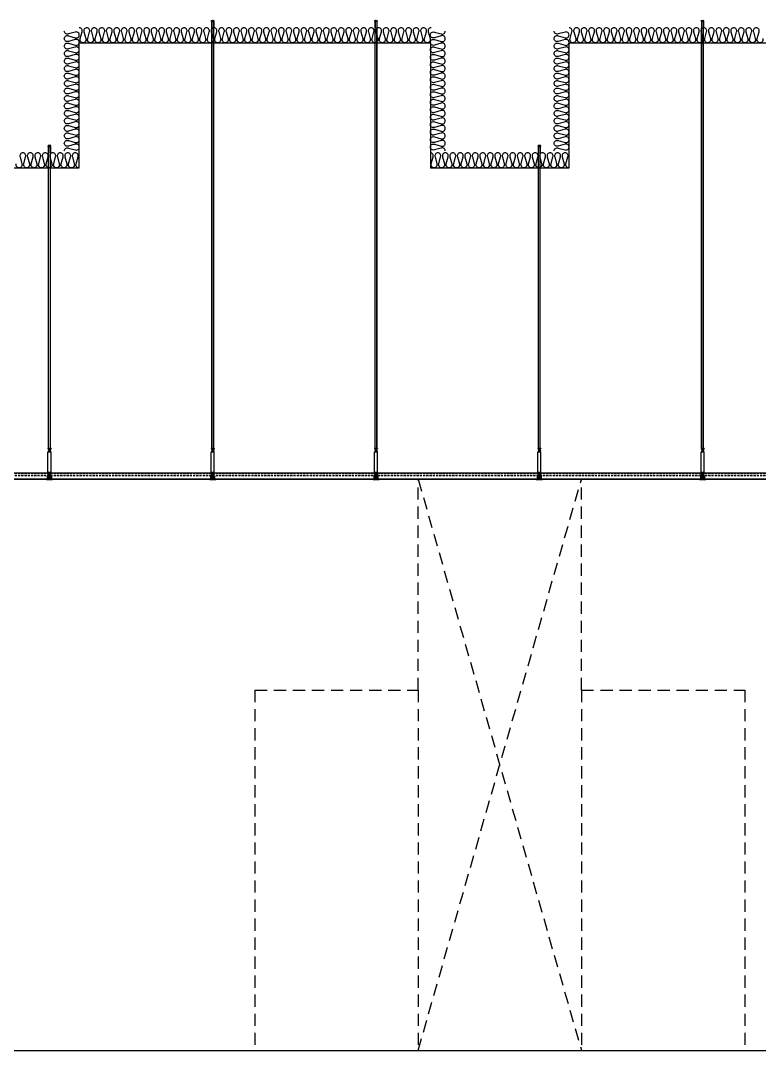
# Model space of a CAD drawing. Header units: millimetres. Extents: x 17311 to 801382, y -242618 to -104888.
# Drawn here: x 335139 to 340569, y -169229 to -161657 of the extents above; entities that cross this region are included whole.
import ezdxf

# ---------------------------------------------------------------- set-up
doc = ezdxf.new("R2010")
doc.units = ezdxf.units.MM
doc.header["$LTSCALE"] = 250
for name, pattern in [('A2', [8, 2, -2, 2, -2]), ('CENTER', [50.8, 31.75, -6.35, 6.35, -6.35]), ('CENTER2', [28.575, 19.05, -3.175, 3.175, -3.175]), ('H1', [1.5, 1, -0.5]), ('HID', [2.8, 1.8, -1]), ('HIDDEN', [9.525, 6.35, -3.175])]:
    doc.linetypes.add(name, pattern=pattern)
for name, color, linetype in [('A-ELE-252', 252, 'Continuous'), ('A-ETC-SERVER', 5, 'H1'), ('A-FIN', 6, 'Continuous'), ('C-1', 252, 'Continuous'), ('C-HANGER', 8, 'Continuous'), ('C-HANGER-C', 8, 'Continuous'), ('C-sec', 252, 'Continuous'), ('C-STL4', 252, 'Continuous'), ('C-STL6', 8, 'Continuous'), ('C-T-BAR MAIN-', 252, 'Continuous'), ('C-삼성엔지니어링_CEILING', 252, 'Continuous'), ('C-압출', 252, 'Continuous'), ('ISL', 251, 'Continuous')]:
    doc.layers.add(name, color=color, linetype=linetype)
doc.layers.add('C-중심선', color=252, linetype='CENTER2', lineweight=20)

# ---------------------------------------------------------------- blocks, each defined once
blk = doc.blocks.new('A$C612ec77b')
at = {"layer": 'A-ELE-252', "linetype": 'HID', "ltscale": 0.2}
for p, q in [((-2400, 2650), (-2400, 4200)), ((-2400, 4200), (-1200, 0)), ((-2400, 0), (-1200, 4200)), ((-1200, 2650), (-1200, 4200)), ((-3600, 2650), (-3600, 0)), ((-3600, 2650), (-2400, 2650)), ((-2400, 2650), (-2400, 0)), ((-1200, 2650), (-1200, 0)), ((-1200, 2650), (0, 2650)), ((0, 2650), (0, 0))]:
    blk.add_line(p, q, dxfattribs=at)
blk = doc.blocks.new('usgh')
at = {"layer": 'C-STL4'}
blk.add_lwpolyline([(1763311, 329517), (1763311, 329599), (1763381, 329599), (1763381, 329517)], close=True, dxfattribs=at)
at = {"layer": 'C-압출', "color": 252, "linetype": 'Continuous', "lineweight": 40, "extrusion": (0, 0, -1)}
for p, q in [((1763325, 329599), (1763322, 329596)), ((1763322, 329596), (1763325, 329592)), ((1763325, 329592), (1763322, 329588)), ((1763322, 329588), (1763325, 329584)), ((1763325, 329584), (1763322, 329580)), ((1763322, 329580), (1763325, 329576)), ((1763325, 329576), (1763322, 329572)), ((1763322, 329572), (1763325, 329568)), ((1763325, 329568), (1763322, 329565)), ((1763322, 329565), (1763325, 329561)), ((1763325, 329561), (1763322, 329557)), ((1763322, 329557), (1763325, 329553)), ((1763325, 329553), (1763322, 329549)), ((1763322, 329549), (1763325, 329545)), ((1763325, 329545), (1763322, 329541)), ((1763364, 329596), (1763368, 329599)), ((1763368, 329592), (1763364, 329596)), ((1763364, 329588), (1763368, 329592)), ((1763368, 329584), (1763364, 329588)), ((1763364, 329580), (1763368, 329584)), ((1763368, 329576), (1763364, 329580)), ((1763364, 329572), (1763368, 329576)), ((1763368, 329568), (1763364, 329572)), ((1763364, 329565), (1763368, 329568)), ((1763368, 329561), (1763364, 329565)), ((1763364, 329557), (1763368, 329561)), ((1763368, 329553), (1763364, 329557)), ((1763364, 329549), (1763368, 329553)), ((1763368, 329545), (1763364, 329549)), ((1763364, 329541), (1763368, 329545)), ((1763325, 329522), (1763320, 329517)), ((1763322, 329541), (1763325, 329538)), ((1763325, 329538), (1763322, 329534)), ((1763322, 329534), (1763325, 329530)), ((1763325, 329530), (1763322, 329526)), ((1763322, 329526), (1763325, 329522)), ((1763363, 329517), (1763368, 329522)), ((1763368, 329538), (1763364, 329541)), ((1763364, 329534), (1763368, 329538)), ((1763368, 329530), (1763364, 329534)), ((1763364, 329526), (1763368, 329530)), ((1763368, 329522), (1763364, 329526))]:
    blk.add_line(p, q, dxfattribs=at)
at = {"layer": 'C-중심선'}
blk.add_line((1763346, 329623), (1763346, 329480), dxfattribs=at)
blk = doc.blocks.new('r6okghj')
at = {"layer": 'C-삼성엔지니어링_CEILING'}
for p, q in [((1770244, 316436), (1770234, 316431)), ((1770244, 316390), (1770234, 316396)), ((1770344, 316436), (1770244, 316436)), ((1770253, 316436), (1770264, 316431)), ((1770253, 316390), (1770264, 316396)), ((1770274, 316436), (1770264, 316431)), ((1770264, 316396), (1770264, 316431)), ((1770274, 316390), (1770264, 316396)), ((1770314, 316436), (1770324, 316431)), ((1770314, 316390), (1770324, 316396)), ((1770334, 316436), (1770324, 316431)), ((1770324, 316396), (1770324, 316431)), ((1770334, 316390), (1770324, 316396)), ((1770344, 316436), (1770354, 316431)), ((1770344, 316390), (1770354, 316396))]:
    blk.add_line(p, q, dxfattribs=at)
for points in [[(1770234, 316431), (1770234, 316396)], [(1770244, 316390), (1770344, 316390)], [(1770354, 316396), (1770354, 316431)]]:
    blk.add_lwpolyline(points, dxfattribs=at)
blk = doc.blocks.new('격자틀-1')
at = {"layer": 'C-HANGER'}
for p, q in [((-16.4, 230.4), (6.3, 230.4)), ((-16.4, 230.4), (-16.4, 228.9)), ((-16.4, 228.9), (6.3, 228.9)), ((6.3, 230.4), (6.3, 228.9))]:
    blk.add_line(p, q, dxfattribs=at)
at = {"layer": 'C-HANGER-C'}
for p, q in [((-16.1, 52.1), (-16.1, 202)), ((6, 202), (-16.1, 202)), ((6, 52.1), (6, 202)), ((6, 52.1), (-16.1, 52.1))]:
    blk.add_line(p, q, dxfattribs=at)
at = {"layer": 'C-STL6', "linetype": 'CENTER2', "ltscale": 20}
blk.add_line((-5, 52.7), (-5, -5), dxfattribs=at)
at = {"layer": 'C-T-BAR MAIN-'}
blk.add_lwpolyline([(-14.3, 41.1), (-14.3, 52.1), (4.2, 52.1), (4.2, 41.1), (2.2, 41.1), (2.2, 50.1), (-12.3, 50.1), (-12.3, 41.1), (-14.3, 41.1)], dxfattribs=at)
at = {"layer": 'C-삼성엔지니어링_CEILING'}
for p, q in [((-14, 202), (-14, 203.8)), ((-12.4, 210.8), (-13.9, 209.9)), ((-12.4, 203.8), (-13.9, 204.7)), ((2.3, 210.8), (-12.4, 210.8)), ((2.3, 203.8), (-12.4, 203.8)), ((-11.1, 210.8), (-9.5, 209.9)), ((-11.1, 203.8), (-9.5, 204.7)), ((-10.7, 220.3), (-2.2, 222)), ((-10.7, 220.3), (-9.9, 221.6)), ((-10.7, 218.1), (1, 220.5)), ((-10.7, 220.3), (-9.9, 219.4)), ((-10.7, 218.1), (-9.9, 219.4)), ((-10.7, 215.9), (1, 218.3)), ((-10.7, 218.1), (-9.9, 217.2)), ((-10.7, 215.9), (-9.9, 217.2)), ((-10.7, 213.7), (1, 216.1)), ((-10.7, 215.9), (-9.9, 215)), ((-10.7, 213.7), (-9.9, 215)), ((-10.7, 213.7), (-9.9, 212.8)), ((-10.4, 213.4), (-10.4, 210.8)), ((-10.3, 222), (-9.9, 221.6)), ((-9.9, 221.6), (-7.6, 222)), ((-9.9, 221.6), (-7.6, 222)), ((-9.9, 219.4), (-0.2, 221.3)), ((-9.9, 219.4), (-0.2, 221.3)), ((-9.9, 217.2), (-0.2, 219.1)), ((-9.9, 217.2), (-0.2, 219.1)), ((-9.9, 215), (-0.2, 216.9)), ((-9.9, 215), (-0.2, 216.9)), ((-9.9, 212.8), (-0.2, 214.7)), ((-9.9, 212.8), (-0.2, 214.7)), ((-8, 210.8), (-9.5, 209.9)), ((-9.5, 204.7), (-9.5, 209.9)), ((-8, 203.8), (-9.5, 204.7)), ((-2.1, 210.8), (-0.6, 209.9)), ((-2.1, 203.8), (-0.6, 204.7)), ((1, 210.8), (-0.6, 209.9)), ((-0.6, 204.7), (-0.6, 209.9)), ((1, 203.8), (-0.6, 204.7)), ((-0.2, 221.3), (0.4, 222)), ((-0.2, 221.3), (1, 220.5)), ((-0.2, 219.1), (1, 220.5)), ((-0.2, 219.1), (1, 218.3)), ((-0.2, 216.9), (1, 218.3)), ((-0.2, 216.9), (1, 216.1)), ((-0.2, 214.7), (1, 216.1)), ((0.3, 215.3), (0.3, 210.8)), ((0.3, 215.3), (0.3, 210.8)), ((2.3, 210.8), (3.8, 209.9)), ((2.3, 203.8), (3.8, 204.7)), ((3.9, 202), (3.9, 203.8))]:
    blk.add_line(p, q, dxfattribs=at)
for points in [[(3.9, 203.8), (-14, 203.8)], [(-13.9, 209.9), (-13.9, 204.7)], [(-12.4, 203.8), (2.3, 203.8)], [(3.8, 204.7), (3.8, 209.9)]]:
    blk.add_lwpolyline(points, dxfattribs=at)
at = {"layer": 'C-압출', "linetype": 'Continuous', "lineweight": 40, "extrusion": (0, 0, -1)}
for p, q in [((-25.1, 0.3), (-25.1, 2.2)), ((-24.8, 2.5), (-12.6, 2.5)), ((-10.1, 0), (-24.8, 0)), ((-12.3, 2.8), (-12.3, 28.3)), ((-10.1, 50), (-8.3, 50)), ((-9.8, 19.7), (-9.8, 18.9)), ((-9.8, 18.9), (-9.2, 18.3)), ((-9.2, 18.3), (-9.8, 17.6)), ((-9.8, 17.6), (-9.2, 17)), ((-9.2, 17), (-9.8, 16.4)), ((-9.8, 16.4), (-9.2, 15.8)), ((-9.2, 15.8), (-9.8, 15.1)), ((-9.8, 15.1), (-9.2, 14.5)), ((-9.2, 14.5), (-9.8, 13.9)), ((-9.8, 13.9), (-9.2, 13.2)), ((-9.2, 13.2), (-9.8, 12.6)), ((-9.8, 12.6), (-9.2, 12)), ((-9.2, 12), (-9.8, 11.4)), ((-9.8, 11.4), (-9.2, 10.8)), ((-9.2, 10.8), (-9.8, 10.1)), ((-9.8, 10.1), (-9.2, 9.5)), ((-9.2, 9.5), (-9.8, 8.9)), ((-9.8, 8.9), (-9.2, 8.2)), ((-9.2, 8.2), (-9.8, 7.6)), ((-9.8, 7.6), (-9.2, 7)), ((-9.2, 7), (-9.8, 6.4)), ((-9.8, 6.4), (-9.2, 5.8)), ((-9.2, 5.8), (-9.8, 5.1)), ((-9.8, 5.1), (-9.2, 4.5)), ((-9.2, 4.5), (-9.8, 3.9)), ((-9.8, 3.9), (-9.2, 3.2)), ((-9.2, 3.2), (-9.8, 2.6)), ((-9.8, 2.6), (-9.2, 2)), ((-9.2, 2), (-9.8, 1.4)), ((-9.8, 1.4), (-9.8, 0.6)), ((-9.8, 0.6), (-9.8, 0.3)), ((-0.6, 20), (-9.5, 20)), ((-8.1, 49.7), (-8.1, 49.5)), ((-2, 49), (-2, 49.7)), ((-1.7, 50), (0.1, 50)), ((-0.9, 17.6), (-0.3, 18.3)), ((-0.3, 17), (-0.9, 17.6)), ((-0.9, 16.4), (-0.3, 17)), ((-0.3, 15.8), (-0.9, 16.4)), ((-0.9, 15.1), (-0.3, 15.8)), ((-0.3, 14.5), (-0.9, 15.1)), ((-0.9, 13.9), (-0.3, 14.5)), ((-0.3, 13.2), (-0.9, 13.9)), ((-0.9, 12.6), (-0.3, 13.2)), ((-0.3, 12), (-0.9, 12.6)), ((-0.9, 11.4), (-0.3, 12)), ((-0.3, 10.8), (-0.9, 11.4)), ((-0.9, 10.1), (-0.3, 10.8)), ((-0.3, 9.5), (-0.9, 10.1)), ((-0.9, 8.9), (-0.3, 9.5)), ((-0.3, 8.2), (-0.9, 8.9)), ((-0.9, 7.6), (-0.3, 8.2)), ((-0.3, 7), (-0.9, 7.6)), ((-0.9, 6.4), (-0.3, 7)), ((-0.3, 5.8), (-0.9, 6.4)), ((-0.9, 5.1), (-0.3, 5.8)), ((-0.3, 4.5), (-0.9, 5.1)), ((-0.9, 3.9), (-0.3, 4.5)), ((-0.3, 3.2), (-0.9, 3.9)), ((-0.9, 2.6), (-0.3, 3.2)), ((-0.3, 2), (-0.9, 2.6)), ((-0.9, 1.4), (-0.3, 2)), ((-0.3, 0.8), (-0.9, 1.4)), ((-0.3, 18.3), (-0.3, 19.7)), ((-0.3, 0.3), (-0.3, 0.8)), ((14.7, 0), (0, 0)), ((2.2, 28.3), (2.2, 2.8)), ((2.5, 2.5), (14.7, 2.5)), ((14.9, 2.2), (14.9, 0.3))]:
    blk.add_line(p, q, dxfattribs=at)
at = {"layer": 'C-압출', "linetype": 'Continuous', "lineweight": 40}
for p, q in [((-12.3, 28.3), (-12.3, 49.7)), ((-12, 50), (-8.3, 50)), ((-9.3, 31.3), (-9.3, 44.7)), ((-9, 45), (-8.3, 45)), ((-9, 31), (-1.1, 31)), ((-8.1, 49.7), (-8.1, 45.3)), ((-2, 49.7), (-2, 45.3)), ((-1.7, 50), (1.9, 50)), ((-1.7, 45), (-1.1, 45)), ((-0.8, 31.3), (-0.8, 44.7)), ((2.2, 28.3), (2.2, 49.7))]:
    blk.add_line(p, q, dxfattribs=at)
at = {"layer": 'C-압출', "linetype": 'Continuous', "lineweight": 40, "extrusion": (0, 0, -1)}
for centre, start, end in [((24.8, 0.3), 270, 0), ((12.6, 2.8), 180, 270), ((10.1, 0.3), 180, 270), ((9.5, 19.7), 0, 90), ((8.3, 49.7), 90, 180), ((1.7, 49.7), 0, 90), ((0.6, 19.7), 90, 180), ((0, 0.3), 270, 0), ((-2.5, 2.8), 270, 0), ((-14.7, 2.2), 90, 180), ((-14.7, 0.3), 180, 270)]:
    blk.add_arc(centre, 0.3, start, end, dxfattribs=at)
at = {"layer": 'C-압출', "linetype": 'Continuous', "lineweight": 40}
for centre, start, end in [((-12, 49.7), 90, 180), ((-9, 44.7), 90, 180), ((-9, 31.3), 180, 270), ((-8.3, 49.7), 0, 90), ((-8.3, 45.3), 270, 0), ((-1.7, 45.3), 180, 270), ((-1.1, 44.7), 0, 90), ((-1.1, 31.3), 270, 0), ((1.9, 49.7), 0, 90)]:
    blk.add_arc(centre, 0.3, start, end, dxfattribs=at)
at = {"layer": 'C-압출'}
blk.add_arc((-1.7, 49.7), 0.3, 90, 180, dxfattribs=at)
at = {"layer": 'C-중심선', "linetype": 'CENTER', "lineweight": 5}
blk.add_line((-14.5, 25.5), (4.4, 25.5), dxfattribs=at)
at = {"layer": 'C-HANGER-C'}
for name, p, xscale, yscale, zscale in [('r6okghj', (-263370.1, -46847), 0.1487691112046762, 0.1487691112046762, 0.1487691112046762), ('usgh', (-176673.6, -32977.4), 0.1001893939418906, 0.1001893939418906, 0.1001893939418906)]:
    blk.add_blockref(name, p, dxfattribs=dict(at, xscale=xscale, yscale=yscale, zscale=zscale))

msp = doc.modelspace()

# ---------------------------------------------------------------- linework, layer by layer
at = {"layer": 'A-FIN'}
msp.add_line((295060.7, -169229.5), (360660.7, -169229.5), dxfattribs=at)
at = {"layer": 'C-1', "linetype": 'A2'}
for p, q in [((336543.1, -161662.3), (336542, -161659.5)), ((336546.9, -161666.7), (336542.6, -161656.9)), ((336548.2, -161657.2), (336542.6, -161658.4)), ((336543.1, -161662.3), (336544, -161662)), ((336543.8, -161664), (336544.7, -161663.7)), ((336544.9, -161666.7), (336543.8, -161664)), ((336544.7, -161663.7), (336544, -161662)), ((336544.9, -161709.5), (336544.9, -161666.7)), ((336546.9, -161709.5), (336546.9, -161666.7)), ((336551.8, -161665.9), (336549.2, -161657.7)), ((336551.8, -161665.9), (336554.4, -161657.7)), ((336560.9, -161658.4), (336555.3, -161657.2)), ((336556.6, -161666.7), (336560.9, -161656.9)), ((336556.6, -161666.7), (336556.6, -161709.5)), ((336558.6, -161666.7), (336559.7, -161664)), ((336558.6, -161666.7), (336558.6, -161709.5)), ((336558.8, -161663.7), (336559.5, -161662)), ((336559.7, -161664), (336558.8, -161663.7)), ((336560.4, -161662.3), (336559.5, -161662)), ((336560.4, -161662.3), (336561.5, -161659.5)), ((337743.1, -161662.3), (337742, -161659.5)), ((337746.9, -161666.7), (337742.6, -161656.9)), ((337748.2, -161657.2), (337742.6, -161658.4)), ((337743.1, -161662.3), (337744, -161662)), ((337743.8, -161664), (337744.7, -161663.7)), ((337744.9, -161666.7), (337743.8, -161664)), ((337744.7, -161663.7), (337744, -161662)), ((337744.9, -161709.5), (337744.9, -161666.7)), ((337746.9, -161709.5), (337746.9, -161666.7)), ((337751.8, -161665.9), (337749.2, -161657.7)), ((337751.8, -161665.9), (337754.4, -161657.7)), ((337760.9, -161658.4), (337755.3, -161657.2)), ((337756.6, -161666.7), (337760.9, -161656.9)), ((337756.6, -161666.7), (337756.6, -161709.5)), ((337758.6, -161666.7), (337759.7, -161664)), ((337758.6, -161666.7), (337758.6, -161709.5)), ((337758.8, -161663.7), (337759.5, -161662)), ((337759.7, -161664), (337758.8, -161663.7)), ((337760.4, -161662.3), (337759.5, -161662)), ((337760.4, -161662.3), (337761.5, -161659.5)), ((340143.1, -161662.3), (340142, -161659.5)), ((340146.9, -161666.7), (340142.6, -161656.9)), ((340148.2, -161657.2), (340142.6, -161658.4)), ((340143.1, -161662.3), (340144, -161662)), ((340143.8, -161664), (340144.7, -161663.7)), ((340144.9, -161666.7), (340143.8, -161664)), ((340144.7, -161663.7), (340144, -161662)), ((340144.9, -161709.5), (340144.9, -161666.7)), ((340146.9, -161709.5), (340146.9, -161666.7)), ((340151.8, -161665.9), (340149.2, -161657.7)), ((340151.8, -161665.9), (340154.4, -161657.7)), ((340160.9, -161658.4), (340155.3, -161657.2)), ((340156.6, -161666.7), (340160.9, -161656.9)), ((340156.6, -161666.7), (340156.6, -161709.5)), ((340158.6, -161666.7), (340159.7, -161664)), ((340158.6, -161666.7), (340158.6, -161709.5)), ((340158.8, -161663.7), (340159.5, -161662)), ((340159.7, -161664), (340158.8, -161663.7)), ((340160.4, -161662.3), (340159.5, -161662)), ((340160.4, -161662.3), (340161.5, -161659.5)), ((335343.1, -162582.3), (335342, -162579.5)), ((335346.9, -162586.7), (335342.6, -162576.9)), ((335348.2, -162577.2), (335342.6, -162578.4)), ((335343.1, -162582.3), (335344, -162582)), ((335343.8, -162584), (335344.7, -162583.7)), ((335344.9, -162586.7), (335343.8, -162584)), ((335344.7, -162583.7), (335344, -162582)), ((335359.4, -162574.6), (335344.1, -162574.6)), ((335351.8, -162585.9), (335349.2, -162577.7)), ((335351.8, -162585.9), (335354.4, -162577.7)), ((335360.9, -162578.4), (335355.3, -162577.2)), ((335356.6, -162586.7), (335360.9, -162576.9)), ((335358.6, -162586.7), (335359.7, -162584)), ((335358.8, -162583.7), (335359.5, -162582)), ((335359.7, -162584), (335358.8, -162583.7)), ((335360.4, -162582.3), (335359.5, -162582)), ((335360.4, -162582.3), (335361.5, -162579.5)), ((338943.1, -162582.3), (338942, -162579.5)), ((338946.9, -162586.7), (338942.6, -162576.9)), ((338948.2, -162577.2), (338942.6, -162578.4)), ((338943.1, -162582.3), (338944, -162582)), ((338943.8, -162584), (338944.7, -162583.7)), ((338944.9, -162586.7), (338943.8, -162584)), ((338944.7, -162583.7), (338944, -162582)), ((338959.4, -162574.6), (338944.1, -162574.6)), ((338951.8, -162585.9), (338949.2, -162577.7)), ((338951.8, -162585.9), (338954.4, -162577.7)), ((338960.9, -162578.4), (338955.3, -162577.2)), ((338956.6, -162586.7), (338960.9, -162576.9)), ((338958.6, -162586.7), (338959.7, -162584)), ((338958.8, -162583.7), (338959.5, -162582)), ((338959.7, -162584), (338958.8, -162583.7)), ((338960.4, -162582.3), (338959.5, -162582)), ((338960.4, -162582.3), (338961.5, -162579.5)), ((335344.9, -162629.5), (335344.9, -162586.7)), ((335346.9, -162629.5), (335346.9, -162586.7)), ((335356.6, -162586.7), (335356.6, -162629.5)), ((335358.6, -162586.7), (335358.6, -162629.5)), ((338944.9, -162629.5), (338944.9, -162586.7)), ((338946.9, -162629.5), (338946.9, -162586.7)), ((338956.6, -162586.7), (338956.6, -162629.5)), ((338958.6, -162586.7), (338958.6, -162629.5))]:
    msp.add_line(p, q, dxfattribs=at)
for centre, radius, start, end in [((336542.8, -161659.2), 0.808, 102.52881, 201.80141), ((336548.4, -161658), 0.808, 17.65012, 102.52881), ((336555.1, -161658), 0.808, 77.47119, 162.34988), ((336560.8, -161659.2), 0.808, 338.19859, 77.47119), ((337742.8, -161659.2), 0.808, 102.52881, 201.80141), ((337748.4, -161658), 0.808, 17.65012, 102.52881), ((337755.1, -161658), 0.808, 77.47119, 162.34988), ((337760.8, -161659.2), 0.808, 338.19859, 77.47119), ((340142.8, -161659.2), 0.808, 102.52881, 201.80141), ((340148.4, -161658), 0.808, 17.65012, 102.52881), ((340155.1, -161658), 0.808, 77.47119, 162.34988), ((340160.8, -161659.2), 0.808, 338.19859, 77.47119), ((335342.8, -162579.2), 0.808, 102.52881, 201.80141), ((335344.1, -162576.2), 1.62, 90, 203.42869), ((335348.4, -162578), 0.808, 17.65012, 102.52881), ((335355.1, -162578), 0.808, 77.47119, 162.34988), ((335359.4, -162576.2), 1.62, 336.57131, 90), ((335360.8, -162579.2), 0.808, 338.19859, 77.47119), ((338942.8, -162579.2), 0.808, 102.52881, 201.80141), ((338944.1, -162576.2), 1.62, 90, 203.42869), ((338948.4, -162578), 0.808, 17.65012, 102.52881), ((338955.1, -162578), 0.808, 77.47119, 162.34988), ((338959.4, -162576.2), 1.62, 336.57131, 90), ((338960.8, -162579.2), 0.808, 338.19859, 77.47119)]:
    msp.add_arc(centre, radius, start, end, dxfattribs=at)
at = {"layer": 'C-HANGER'}
for p, q in [((336544.6, -164801.5), (336544.6, -161709.5)), ((336545.5, -164801.5), (336545.5, -161709.5)), ((336558, -164801.5), (336558, -161709.5)), ((336558.9, -164801.5), (336558.9, -161709.5)), ((337744.6, -164801.5), (337744.6, -161709.5)), ((337745.5, -164801.5), (337745.5, -161709.5)), ((337758, -164801.5), (337758, -161709.5)), ((337758.9, -164801.5), (337758.9, -161709.5)), ((340144.6, -164801.5), (340144.6, -161709.5)), ((340145.5, -164801.5), (340145.5, -161709.5)), ((340158, -164801.5), (340158, -161709.5)), ((340158.9, -164801.5), (340158.9, -161709.5)), ((335344.6, -164801.5), (335344.6, -162629.5)), ((335345.5, -164801.5), (335345.5, -162629.5)), ((335358, -164801.5), (335358, -162629.5)), ((335358.9, -164801.5), (335358.9, -162629.5)), ((338944.6, -164801.5), (338944.6, -162629.5)), ((338945.5, -164801.5), (338945.5, -162629.5)), ((338958, -164801.5), (338958, -162629.5)), ((338958.9, -164801.5), (338958.9, -162629.5))]:
    msp.add_line(p, q, dxfattribs=at)
at = {"layer": 'C-sec'}
for points in [[(334165.7, -165028.7), (335337.8, -165028.7, 0.361786), (335338.1, -165028.4), (335338.1, -165006.7), (335338.8, -165006.7), (335338.8, -165029.2, -0.414214), (335338.5, -165029.5), (334165.1, -165029.5, -0.414214), (334164.8, -165029.2), (334164.8, -165006.7), (334165.5, -165006.7), (334165.5, -165028.4, 0.414214), (334165.8, -165028.7)], [(335365.7, -165028.7), (336537.8, -165028.7, 0.361786), (336538.1, -165028.4), (336538.1, -165006.7), (336538.8, -165006.7), (336538.8, -165029.2, -0.414214), (336538.5, -165029.5), (335365.1, -165029.5, -0.414214), (335364.8, -165029.2), (335364.8, -165006.7), (335365.5, -165006.7), (335365.5, -165028.4, 0.414214), (335365.8, -165028.7)], [(336565.7, -165028.7), (337737.8, -165028.7, 0.361786), (337738.1, -165028.4), (337738.1, -165006.7), (337738.8, -165006.7), (337738.8, -165029.2, -0.414214), (337738.5, -165029.5), (336565.1, -165029.5, -0.414214), (336564.8, -165029.2), (336564.8, -165006.7), (336565.5, -165006.7), (336565.5, -165028.4, 0.414214), (336565.8, -165028.7)], [(337765.7, -165028.7), (338937.8, -165028.7, 0.361786), (338938.1, -165028.4), (338938.1, -165006.7), (338938.8, -165006.7), (338938.8, -165029.2, -0.414214), (338938.5, -165029.5), (337765.1, -165029.5, -0.414214), (337764.8, -165029.2), (337764.8, -165006.7), (337765.5, -165006.7), (337765.5, -165028.4, 0.414214), (337765.8, -165028.7)], [(338965.7, -165028.7), (340137.8, -165028.7, 0.361786), (340138.1, -165028.4), (340138.1, -165006.7), (340138.8, -165006.7), (340138.8, -165029.2, -0.414214), (340138.5, -165029.5), (338965.1, -165029.5, -0.414214), (338964.8, -165029.2), (338964.8, -165006.7), (338965.5, -165006.7), (338965.5, -165028.4, 0.414214), (338965.8, -165028.7)], [(340165.7, -165028.7), (341337.8, -165028.7, 0.361786), (341338.1, -165028.4), (341338.1, -165006.7), (341338.8, -165006.7), (341338.8, -165029.2, -0.414214), (341338.5, -165029.5), (340165.1, -165029.5, -0.414214), (340164.8, -165029.2), (340164.8, -165006.7), (340165.5, -165006.7), (340165.5, -165028.4, 0.414214), (340165.8, -165028.7)]]:
    msp.add_lwpolyline(points, format="xyb", dxfattribs=at)
at = {"layer": 'C-STL6'}
msp.add_line((297282.6, -164982), (358438.8, -164982), dxfattribs=at)
at = {"layer": 'C-STL6', "linetype": 'HIDDEN', "ltscale": 0.01}
for p, q in [((297282.6, -164986.9), (358438.8, -164986.9)), ((297282.6, -165000.9), (358438.8, -165000.9))]:
    msp.add_line(p, q, dxfattribs=at)
at = {"layer": 'ISL'}
for points in [[(335460.7, -162614.5, -0.524856), (335490.5, -162593.9), (335540.9, -162607.6, 1.449198), (335540.9, -162566.4), (335490.5, -162580.1, -0.524856), (335460.7, -162559.5, -0.524856), (335490.5, -162538.9), (335540.9, -162552.6, 1.449198), (335540.9, -162511.4), (335490.5, -162525.1, -0.524856), (335460.7, -162504.5, -0.524856), (335490.5, -162483.9), (335540.9, -162497.6, 1.449198), (335540.9, -162456.4), (335490.5, -162470.1, -0.524856), (335460.7, -162449.5, -0.524856), (335490.5, -162428.9), (335540.9, -162442.6, 1.449198), (335540.9, -162401.4), (335490.5, -162415.1, -0.524856), (335460.7, -162394.5, -0.524856), (335490.5, -162373.9), (335540.9, -162387.6, 1.449198), (335540.9, -162346.4), (335490.5, -162360.1, -0.524856), (335460.7, -162339.5, -0.524856), (335490.5, -162318.9), (335540.9, -162332.6, 1.449198), (335540.9, -162291.4), (335490.5, -162305.1, -0.524856), (335460.7, -162284.5, -0.524856), (335490.5, -162263.9), (335540.9, -162277.6, 1.449198), (335540.9, -162236.4), (335490.5, -162250.1, -0.524856), (335460.7, -162229.5, -0.524856), (335490.5, -162208.9), (335540.9, -162222.6, 1.449198), (335540.9, -162181.4), (335490.5, -162195.1, -0.524856), (335460.7, -162174.5, -0.524856), (335490.5, -162153.9), (335540.9, -162167.6, 1.449198), (335540.9, -162126.4), (335490.5, -162140.1, -0.524856), (335460.7, -162119.5, -0.524856), (335490.5, -162098.9), (335540.9, -162112.6, 1.449198), (335540.9, -162071.4), (335490.5, -162085.1, -0.524856), (335460.7, -162064.5, -0.524856), (335490.5, -162043.9), (335540.9, -162057.6, 1.449198), (335540.9, -162016.4), (335490.5, -162030.1, -0.524856), (335460.7, -162009.5, -0.524856), (335490.5, -161988.9), (335540.9, -162002.6, 1.449198), (335540.9, -161961.4), (335490.5, -161975.1, -0.524856), (335460.7, -161954.5, -0.524856), (335490.5, -161933.9), (335540.9, -161947.6, 1.449198), (335540.9, -161906.4), (335490.5, -161920.1, -0.524856), (335460.7, -161899.5, -0.524856), (335490.5, -161878.9), (335540.9, -161892.6, 1.449198), (335540.9, -161851.4), (335490.5, -161865.1, -0.524856), (335460.7, -161844.5, -0.524856), (335490.5, -161823.9), (335540.9, -161837.6, 1.449198), (335540.9, -161796.4), (335490.5, -161810.1, -0.524856), (335460.7, -161789.5, -0.524856), (335490.5, -161768.9), (335540.9, -161782.6, 1.449198), (335540.9, -161741.4), (335490.5, -161755.1, -0.524856), (335460.7, -161734.5)], [(338155.7, -161709.5, 0.524856), (338135.1, -161739.3), (338148.7, -161789.7, -1.449198), (338107.6, -161789.7), (338121.2, -161739.3, 0.524856), (338100.7, -161709.5, 0.524856), (338080.1, -161739.3), (338093.7, -161789.7, -1.449198), (338052.6, -161789.7), (338066.2, -161739.3, 0.524856), (338045.7, -161709.5, 0.524856), (338025.1, -161739.3), (338038.7, -161789.7, -1.449198), (337997.6, -161789.7), (338011.2, -161739.3, 0.524856), (337990.7, -161709.5, 0.524856), (337970.1, -161739.3), (337983.7, -161789.7, -1.449198), (337942.6, -161789.7), (337956.2, -161739.3, 0.524856), (337935.7, -161709.5, 0.524856), (337915.1, -161739.3), (337928.7, -161789.7, -1.449198), (337887.6, -161789.7), (337901.2, -161739.3, 0.524856), (337880.7, -161709.5, 0.524856), (337860.1, -161739.3), (337873.7, -161789.7, -1.449198), (337832.6, -161789.7), (337846.2, -161739.3, 0.524856), (337825.7, -161709.5, 0.524856), (337805.1, -161739.3), (337818.7, -161789.7, -1.449198), (337777.6, -161789.7), (337791.2, -161739.3, 0.524856), (337770.7, -161709.5, 0.524856), (337750.1, -161739.3), (337763.7, -161789.7, -1.449198), (337722.6, -161789.7), (337736.2, -161739.3, 0.524856), (337715.7, -161709.5, 0.524856), (337695.1, -161739.3), (337708.7, -161789.7, -1.449198), (337667.6, -161789.7), (337681.2, -161739.3, 0.524856), (337660.7, -161709.5, 0.524856), (337640.1, -161739.3), (337653.7, -161789.7, -1.449198), (337612.6, -161789.7), (337626.2, -161739.3, 0.524856), (337605.7, -161709.5, 0.524856), (337585.1, -161739.3), (337598.7, -161789.7, -1.449198), (337557.6, -161789.7), (337571.2, -161739.3, 0.524856), (337550.7, -161709.5, 0.524856), (337530.1, -161739.3), (337543.7, -161789.7, -1.449198), (337502.6, -161789.7), (337516.2, -161739.3, 0.524856), (337495.7, -161709.5, 0.524856), (337475.1, -161739.3), (337488.7, -161789.7, -1.449198), (337447.6, -161789.7), (337461.2, -161739.3, 0.524856), (337440.7, -161709.5, 0.524856), (337420.1, -161739.3), (337433.7, -161789.7, -1.449198), (337392.6, -161789.7), (337406.2, -161739.3, 0.524856), (337385.7, -161709.5, 0.524856), (337365.1, -161739.3), (337378.7, -161789.7, -1.449198), (337337.6, -161789.7), (337351.2, -161739.3, 0.524856), (337330.7, -161709.5, 0.524856), (337310.1, -161739.3), (337323.7, -161789.7, -1.449198), (337282.6, -161789.7), (337296.2, -161739.3, 0.524856), (337275.7, -161709.5, 0.524856), (337255.1, -161739.3), (337268.7, -161789.7, -1.449198), (337227.6, -161789.7), (337241.2, -161739.3, 0.524856), (337220.7, -161709.5, 0.524856), (337200.1, -161739.3), (337213.7, -161789.7, -1.449198), (337172.6, -161789.7), (337186.2, -161739.3, 0.524856), (337165.7, -161709.5, 0.524856), (337145.1, -161739.3), (337158.7, -161789.7, -1.449198), (337117.6, -161789.7), (337131.2, -161739.3, 0.524856), (337110.7, -161709.5, 0.524856), (337090.1, -161739.3), (337103.7, -161789.7, -1.449198), (337062.6, -161789.7), (337076.2, -161739.3, 0.524856), (337055.7, -161709.5, 0.524856), (337035.1, -161739.3), (337048.7, -161789.7, -1.449198), (337007.6, -161789.7), (337021.2, -161739.3, 0.524856), (337000.7, -161709.5, 0.524856), (336980.1, -161739.3), (336993.7, -161789.7, -1.449198), (336952.6, -161789.7), (336966.2, -161739.3, 0.524856), (336945.7, -161709.5, 0.524856), (336925.1, -161739.3), (336938.7, -161789.7, -1.449198), (336897.6, -161789.7), (336911.2, -161739.3, 0.524856), (336890.7, -161709.5, 0.524856), (336870.1, -161739.3), (336883.7, -161789.7, -1.449198), (336842.6, -161789.7), (336856.2, -161739.3, 0.524856), (336835.7, -161709.5, 0.524856), (336815.1, -161739.3), (336828.7, -161789.7, -1.449198), (336787.6, -161789.7), (336801.2, -161739.3, 0.524856), (336780.7, -161709.5, 0.524856), (336760.1, -161739.3), (336773.7, -161789.7, -1.449198), (336732.6, -161789.7), (336746.2, -161739.3, 0.524856), (336725.7, -161709.5, 0.524856), (336705.1, -161739.3), (336718.7, -161789.7, -1.449198), (336677.6, -161789.7), (336691.2, -161739.3, 0.524856), (336670.7, -161709.5, 0.524856), (336650.1, -161739.3), (336663.7, -161789.7, -1.449198), (336622.6, -161789.7), (336636.2, -161739.3, 0.524856), (336615.7, -161709.5, 0.524856), (336595.1, -161739.3), (336608.7, -161789.7, -1.449198), (336567.6, -161789.7), (336581.2, -161739.3, 0.524856), (336560.7, -161709.5, 0.524856), (336540.1, -161739.3), (336553.7, -161789.7, -1.449198), (336512.6, -161789.7), (336526.2, -161739.3, 0.524856), (336505.7, -161709.5, 0.524856), (336485.1, -161739.3), (336498.7, -161789.7, -1.449198), (336457.6, -161789.7), (336471.2, -161739.3, 0.524856), (336450.7, -161709.5, 0.524856), (336430.1, -161739.3), (336443.7, -161789.7, -1.449198), (336402.6, -161789.7), (336416.2, -161739.3, 0.524856), (336395.7, -161709.5, 0.524856), (336375.1, -161739.3), (336388.7, -161789.7, -1.449198), (336347.6, -161789.7), (336361.2, -161739.3, 0.524856), (336340.7, -161709.5, 0.524856), (336320.1, -161739.3), (336333.7, -161789.7, -1.449198), (336292.6, -161789.7), (336306.2, -161739.3, 0.524856), (336285.7, -161709.5, 0.524856), (336265.1, -161739.3), (336278.7, -161789.7, -1.449198), (336237.6, -161789.7), (336251.2, -161739.3, 0.524856), (336230.7, -161709.5, 0.524856), (336210.1, -161739.3), (336223.7, -161789.7, -1.449198), (336182.6, -161789.7), (336196.2, -161739.3, 0.524856), (336175.7, -161709.5, 0.524856), (336155.1, -161739.3), (336168.7, -161789.7, -1.449198), (336127.6, -161789.7), (336141.2, -161739.3, 0.524856), (336120.7, -161709.5, 0.524856), (336100.1, -161739.3), (336113.7, -161789.7, -1.449198), (336072.6, -161789.7), (336086.2, -161739.3, 0.524856), (336065.7, -161709.5, 0.524856), (336045.1, -161739.3), (336058.7, -161789.7, -1.449198), (336017.6, -161789.7), (336031.2, -161739.3, 0.524856), (336010.7, -161709.5, 0.524856), (335990.1, -161739.3), (336003.7, -161789.7, -1.449198), (335962.6, -161789.7), (335976.2, -161739.3, 0.524856), (335955.7, -161709.5, 0.524856), (335935.1, -161739.3), (335948.7, -161789.7, -1.449198), (335907.6, -161789.7), (335921.2, -161739.3, 0.524856), (335900.7, -161709.5, 0.524856), (335880.1, -161739.3), (335893.7, -161789.7, -1.449198), (335852.6, -161789.7), (335866.2, -161739.3, 0.524856), (335845.7, -161709.5, 0.524856), (335825.1, -161739.3), (335838.7, -161789.7, -1.449198), (335797.6, -161789.7), (335811.2, -161739.3, 0.524856), (335790.7, -161709.5, 0.524856), (335770.1, -161739.3), (335783.7, -161789.7, -1.449198), (335742.6, -161789.7), (335756.2, -161739.3, 0.524856), (335735.7, -161709.5, 0.524856), (335715.1, -161739.3), (335728.7, -161789.7, -1.449198), (335687.6, -161789.7), (335701.2, -161739.3, 0.524856), (335680.7, -161709.5, 0.524856), (335660.1, -161739.3), (335673.7, -161789.7, -1.449198), (335632.6, -161789.7), (335646.2, -161739.3, 0.524856), (335625.7, -161709.5, 0.524856), (335605.1, -161739.3), (335618.7, -161789.7, -1.449198), (335577.6, -161789.7), (335591.2, -161739.3, 0.524856), (335570.7, -161709.5)], [(338260.7, -162614.5, 0.524856), (338230.9, -162593.9), (338180.5, -162607.6, -1.449198), (338180.5, -162566.4), (338230.9, -162580.1, 0.524856), (338260.7, -162559.5, 0.524856), (338230.9, -162538.9), (338180.5, -162552.6, -1.449198), (338180.5, -162511.4), (338230.9, -162525.1, 0.524856), (338260.7, -162504.5, 0.524856), (338230.9, -162483.9), (338180.5, -162497.6, -1.449198), (338180.5, -162456.4), (338230.9, -162470.1, 0.524856), (338260.7, -162449.5, 0.524856), (338230.9, -162428.9), (338180.5, -162442.6, -1.449198), (338180.5, -162401.4), (338230.9, -162415.1, 0.524856), (338260.7, -162394.5, 0.524856), (338230.9, -162373.9), (338180.5, -162387.6, -1.449198), (338180.5, -162346.4), (338230.9, -162360.1, 0.524856), (338260.7, -162339.5, 0.524856), (338230.9, -162318.9), (338180.5, -162332.6, -1.449198), (338180.5, -162291.4), (338230.9, -162305.1, 0.524856), (338260.7, -162284.5, 0.524856), (338230.9, -162263.9), (338180.5, -162277.6, -1.449198), (338180.5, -162236.4), (338230.9, -162250.1, 0.524856), (338260.7, -162229.5, 0.524856), (338230.9, -162208.9), (338180.5, -162222.6, -1.449198), (338180.5, -162181.4), (338230.9, -162195.1, 0.524856), (338260.7, -162174.5, 0.524856), (338230.9, -162153.9), (338180.5, -162167.6, -1.449198), (338180.5, -162126.4), (338230.9, -162140.1, 0.524856), (338260.7, -162119.5, 0.524856), (338230.9, -162098.9), (338180.5, -162112.6, -1.449198), (338180.5, -162071.4), (338230.9, -162085.1, 0.524856), (338260.7, -162064.5, 0.524856), (338230.9, -162043.9), (338180.5, -162057.6, -1.449198), (338180.5, -162016.4), (338230.9, -162030.1, 0.524856), (338260.7, -162009.5, 0.524856), (338230.9, -161988.9), (338180.5, -162002.6, -1.449198), (338180.5, -161961.4), (338230.9, -161975.1, 0.524856), (338260.7, -161954.5, 0.524856), (338230.9, -161933.9), (338180.5, -161947.6, -1.449198), (338180.5, -161906.4), (338230.9, -161920.1, 0.524856), (338260.7, -161899.5, 0.524856), (338230.9, -161878.9), (338180.5, -161892.6, -1.449198), (338180.5, -161851.4), (338230.9, -161865.1, 0.524856), (338260.7, -161844.5, 0.524856), (338230.9, -161823.9), (338180.5, -161837.6, -1.449198), (338180.5, -161796.4), (338230.9, -161810.1, 0.524856), (338260.7, -161789.5, 0.524856), (338230.9, -161768.9), (338180.5, -161782.6, -1.449198), (338180.5, -161741.4), (338230.9, -161755.1, 0.524856), (338260.7, -161734.5)], [(339060.7, -162614.5, -0.524856), (339090.5, -162593.9), (339140.9, -162607.6, 1.449198), (339140.9, -162566.4), (339090.5, -162580.1, -0.524856), (339060.7, -162559.5, -0.524856), (339090.5, -162538.9), (339140.9, -162552.6, 1.449198), (339140.9, -162511.4), (339090.5, -162525.1, -0.524856), (339060.7, -162504.5, -0.524856), (339090.5, -162483.9), (339140.9, -162497.6, 1.449198), (339140.9, -162456.4), (339090.5, -162470.1, -0.524856), (339060.7, -162449.5, -0.524856), (339090.5, -162428.9), (339140.9, -162442.6, 1.449198), (339140.9, -162401.4), (339090.5, -162415.1, -0.524856), (339060.7, -162394.5, -0.524856), (339090.5, -162373.9), (339140.9, -162387.6, 1.449198), (339140.9, -162346.4), (339090.5, -162360.1, -0.524856), (339060.7, -162339.5, -0.524856), (339090.5, -162318.9), (339140.9, -162332.6, 1.449198), (339140.9, -162291.4), (339090.5, -162305.1, -0.524856), (339060.7, -162284.5, -0.524856), (339090.5, -162263.9), (339140.9, -162277.6, 1.449198), (339140.9, -162236.4), (339090.5, -162250.1, -0.524856), (339060.7, -162229.5, -0.524856), (339090.5, -162208.9), (339140.9, -162222.6, 1.449198), (339140.9, -162181.4), (339090.5, -162195.1, -0.524856), (339060.7, -162174.5, -0.524856), (339090.5, -162153.9), (339140.9, -162167.6, 1.449198), (339140.9, -162126.4), (339090.5, -162140.1, -0.524856), (339060.7, -162119.5, -0.524856), (339090.5, -162098.9), (339140.9, -162112.6, 1.449198), (339140.9, -162071.4), (339090.5, -162085.1, -0.524856), (339060.7, -162064.5, -0.524856), (339090.5, -162043.9), (339140.9, -162057.6, 1.449198), (339140.9, -162016.4), (339090.5, -162030.1, -0.524856), (339060.7, -162009.5, -0.524856), (339090.5, -161988.9), (339140.9, -162002.6, 1.449198), (339140.9, -161961.4), (339090.5, -161975.1, -0.524856), (339060.7, -161954.5, -0.524856), (339090.5, -161933.9), (339140.9, -161947.6, 1.449198), (339140.9, -161906.4), (339090.5, -161920.1, -0.524856), (339060.7, -161899.5, -0.524856), (339090.5, -161878.9), (339140.9, -161892.6, 1.449198), (339140.9, -161851.4), (339090.5, -161865.1, -0.524856), (339060.7, -161844.5, -0.524856), (339090.5, -161823.9), (339140.9, -161837.6, 1.449198), (339140.9, -161796.4), (339090.5, -161810.1, -0.524856), (339060.7, -161789.5, -0.524856), (339090.5, -161768.9), (339140.9, -161782.6, 1.449198), (339140.9, -161741.4), (339090.5, -161755.1, -0.524856), (339060.7, -161734.5)], [(340593.7, -161789.7, -1.449198), (340552.6, -161789.7), (340566.2, -161739.3, 0.524856), (340545.7, -161709.5, 0.524856), (340525.1, -161739.3), (340538.7, -161789.7, -1.449198), (340497.6, -161789.7), (340511.2, -161739.3, 0.524856), (340490.7, -161709.5, 0.524856), (340470.1, -161739.3), (340483.7, -161789.7, -1.449198), (340442.6, -161789.7), (340456.2, -161739.3, 0.524856), (340435.7, -161709.5, 0.524856), (340415.1, -161739.3), (340428.7, -161789.7, -1.449198), (340387.6, -161789.7), (340401.2, -161739.3, 0.524856), (340380.7, -161709.5, 0.524856), (340360.1, -161739.3), (340373.7, -161789.7, -1.449198), (340332.6, -161789.7), (340346.2, -161739.3, 0.524856), (340325.7, -161709.5, 0.524856), (340305.1, -161739.3), (340318.7, -161789.7, -1.449198), (340277.6, -161789.7), (340291.2, -161739.3, 0.524856), (340270.7, -161709.5, 0.524856), (340250.1, -161739.3), (340263.7, -161789.7, -1.449198), (340222.6, -161789.7), (340236.2, -161739.3, 0.524856), (340215.7, -161709.5, 0.524856), (340195.1, -161739.3), (340208.7, -161789.7, -1.449198), (340167.6, -161789.7), (340181.2, -161739.3, 0.524856), (340160.7, -161709.5, 0.524856), (340140.1, -161739.3), (340153.7, -161789.7, -1.449198), (340112.6, -161789.7), (340126.2, -161739.3, 0.524856), (340105.7, -161709.5, 0.524856), (340085.1, -161739.3), (340098.7, -161789.7, -1.449198), (340057.6, -161789.7), (340071.2, -161739.3, 0.524856), (340050.7, -161709.5, 0.524856), (340030.1, -161739.3), (340043.7, -161789.7, -1.449198), (340002.6, -161789.7), (340016.2, -161739.3, 0.524856), (339995.7, -161709.5, 0.524856), (339975.1, -161739.3), (339988.7, -161789.7, -1.449198), (339947.6, -161789.7), (339961.2, -161739.3, 0.524856), (339940.7, -161709.5, 0.524856), (339920.1, -161739.3), (339933.7, -161789.7, -1.449198), (339892.6, -161789.7), (339906.2, -161739.3, 0.524856), (339885.7, -161709.5, 0.524856), (339865.1, -161739.3), (339878.7, -161789.7, -1.449198), (339837.6, -161789.7), (339851.2, -161739.3, 0.524856), (339830.7, -161709.5, 0.524856), (339810.1, -161739.3), (339823.7, -161789.7, -1.449198), (339782.6, -161789.7), (339796.2, -161739.3, 0.524856), (339775.7, -161709.5, 0.524856), (339755.1, -161739.3), (339768.7, -161789.7, -1.449198), (339727.6, -161789.7), (339741.2, -161739.3, 0.524856), (339720.7, -161709.5, 0.524856), (339700.1, -161739.3), (339713.7, -161789.7, -1.449198), (339672.6, -161789.7), (339686.2, -161739.3, 0.524856), (339665.7, -161709.5, 0.524856), (339645.1, -161739.3), (339658.7, -161789.7, -1.449198), (339617.6, -161789.7), (339631.2, -161739.3, 0.524856), (339610.7, -161709.5, 0.524856), (339590.1, -161739.3), (339603.7, -161789.7, -1.449198), (339562.6, -161789.7), (339576.2, -161739.3, 0.524856), (339555.7, -161709.5, 0.524856), (339535.1, -161739.3), (339548.7, -161789.7, -1.449198), (339507.6, -161789.7), (339521.2, -161739.3, 0.524856), (339500.7, -161709.5, 0.524856), (339480.1, -161739.3), (339493.7, -161789.7, -1.449198), (339452.6, -161789.7), (339466.2, -161739.3, 0.524856), (339445.7, -161709.5, 0.524856), (339425.1, -161739.3), (339438.7, -161789.7, -1.449198), (339397.6, -161789.7), (339411.2, -161739.3, 0.524856), (339390.7, -161709.5, 0.524856), (339370.1, -161739.3), (339383.7, -161789.7, -1.449198), (339342.6, -161789.7), (339356.2, -161739.3, 0.524856), (339335.7, -161709.5, 0.524856), (339315.1, -161739.3), (339328.7, -161789.7, -1.449198), (339287.6, -161789.7), (339301.2, -161739.3, 0.524856), (339280.7, -161709.5, 0.524856), (339260.1, -161739.3), (339273.7, -161789.7, -1.449198), (339232.6, -161789.7), (339246.2, -161739.3, 0.524856), (339225.7, -161709.5, 0.524856), (339205.1, -161739.3), (339218.7, -161789.7, -1.449198), (339177.6, -161789.7), (339191.2, -161739.3, 0.524856), (339170.7, -161709.5)], [(335568.2, -162739.5, -0.524933), (335547.6, -162709.7), (335561.2, -162659.3, 0.524856), (335540.7, -162629.5, 0.524856), (335520.1, -162659.3), (335533.7, -162709.7, -1.449198), (335492.6, -162709.7), (335506.2, -162659.3, 0.524856), (335485.7, -162629.5, 0.524856), (335465.1, -162659.3), (335478.7, -162709.7, -1.449198), (335437.6, -162709.7), (335451.2, -162659.3, 0.524856), (335430.7, -162629.5, 0.524856), (335410.1, -162659.3), (335423.7, -162709.7, -1.449198), (335382.6, -162709.7), (335396.2, -162659.3, 0.524856), (335375.7, -162629.5, 0.524856), (335355.1, -162659.3), (335368.7, -162709.7, -1.449198), (335327.6, -162709.7), (335341.2, -162659.3, 0.524856), (335320.7, -162629.5, 0.524856), (335300.1, -162659.3), (335313.7, -162709.7, -1.449198), (335272.6, -162709.7), (335286.2, -162659.3, 0.524856), (335265.7, -162629.5, 0.524856), (335245.1, -162659.3), (335258.7, -162709.7, -1.449198), (335217.6, -162709.7), (335231.2, -162659.3, 0.524856), (335210.7, -162629.5, 0.524856), (335190.1, -162659.3), (335203.7, -162709.7, -1.449198), (335162.6, -162709.7), (335176.2, -162659.3, 0.524856), (335155.7, -162629.5, 0.524856), (335135.1, -162659.3), (335148.7, -162709.7, -1.449198), (335107.6, -162709.7)], [(339168.2, -162739.5, -0.524933), (339147.6, -162709.7), (339161.2, -162659.3, 0.524856), (339140.7, -162629.5, 0.524856), (339120.1, -162659.3), (339133.7, -162709.7, -1.449198), (339092.6, -162709.7), (339106.2, -162659.3, 0.524856), (339085.7, -162629.5, 0.524856), (339065.1, -162659.3), (339078.7, -162709.7, -1.449198), (339037.6, -162709.7), (339051.2, -162659.3, 0.524856), (339030.7, -162629.5, 0.524856), (339010.1, -162659.3), (339023.7, -162709.7, -1.449198), (338982.6, -162709.7), (338996.2, -162659.3, 0.524856), (338975.7, -162629.5, 0.524856), (338955.1, -162659.3), (338968.7, -162709.7, -1.449198), (338927.6, -162709.7), (338941.2, -162659.3, 0.524856), (338920.7, -162629.5, 0.524856), (338900.1, -162659.3), (338913.7, -162709.7, -1.449198), (338872.6, -162709.7), (338886.2, -162659.3, 0.524856), (338865.7, -162629.5, 0.524856), (338845.1, -162659.3), (338858.7, -162709.7, -1.449198), (338817.6, -162709.7), (338831.2, -162659.3, 0.524856), (338810.7, -162629.5, 0.524856), (338790.1, -162659.3), (338803.7, -162709.7, -1.449198), (338762.6, -162709.7), (338776.2, -162659.3, 0.524856), (338755.7, -162629.5, 0.524856), (338735.1, -162659.3), (338748.7, -162709.7, -1.449198), (338707.6, -162709.7), (338721.2, -162659.3, 0.524856), (338700.7, -162629.5, 0.524856), (338680.1, -162659.3), (338693.7, -162709.7, -1.449198), (338652.6, -162709.7), (338666.2, -162659.3, 0.524856), (338645.7, -162629.5, 0.524856), (338625.1, -162659.3), (338638.7, -162709.7, -1.449198), (338597.6, -162709.7), (338611.2, -162659.3, 0.524856), (338590.7, -162629.5, 0.524856), (338570.1, -162659.3), (338583.7, -162709.7, -1.449198), (338542.6, -162709.7), (338556.2, -162659.3, 0.524856), (338535.7, -162629.5, 0.524856), (338515.1, -162659.3), (338528.7, -162709.7, -1.449198), (338487.6, -162709.7), (338501.2, -162659.3, 0.524856), (338480.7, -162629.5, 0.524856), (338460.1, -162659.3), (338473.7, -162709.7, -0.524933), (338453.2, -162739.5, -0.524933), (338432.6, -162709.7), (338446.2, -162659.3, 0.524856), (338425.7, -162629.5, 0.524856), (338405.1, -162659.3), (338418.7, -162709.7, -1.449198), (338377.6, -162709.7), (338391.2, -162659.3, 0.524856), (338370.7, -162629.5, 0.524856), (338350.1, -162659.3), (338363.7, -162709.7, -1.449198), (338322.6, -162709.7), (338336.2, -162659.3, 0.524856), (338315.7, -162629.5, 0.524856), (338295.1, -162659.3), (338308.7, -162709.7, -1.449198), (338267.6, -162709.7), (338281.2, -162659.3, 0.524856), (338260.7, -162629.5, 0.524856), (338240.1, -162659.3), (338253.7, -162709.7, -1.449198), (338212.6, -162709.7), (338226.2, -162659.3, 0.524856), (338205.7, -162629.5, 0.524856), (338185.1, -162659.3), (338198.7, -162709.7, -1.449198), (338157.6, -162709.7), (338171.2, -162659.3, 0.524856), (338150.7, -162629.5)]]:
    msp.add_lwpolyline(points, format="xyb", dxfattribs=at)
msp.add_lwpolyline([(327350.7, -162739.5), (328370.7, -162739.5), (328370.7, -161819.5), (330950.7, -161819.5), (330950.7, -162739.5), (331970.7, -162739.5), (331970.7, -161819.5), (334550.7, -161819.5), (334550.7, -162739.5), (335570.7, -162739.5), (335570.7, -161819.5), (338150.7, -161819.5), (338150.7, -162739.5), (339170.7, -162739.5), (339170.7, -161819.5), (341750.7, -161819.5), (341750.7, -162739.5), (342770.7, -162739.5), (342770.7, -161819.5), (345350.7, -161819.5), (345350.7, -162742.3), (346370.7, -162742.3)], dxfattribs=at)

# ---------------------------------------------------------------- block references
at = {"layer": 'A-ETC-SERVER'}
msp.add_blockref('A$C612ec77b', (340460.7, -169229.5), dxfattribs=at)
at = {"layer": 'C-sec'}
for p in [(335356.8, -165032), (336556.8, -165032), (337756.8, -165032), (338956.8, -165032), (340156.8, -165032)]:
    msp.add_blockref('격자틀-1', p, dxfattribs=at)

doc.saveas('drawing.dxf')
